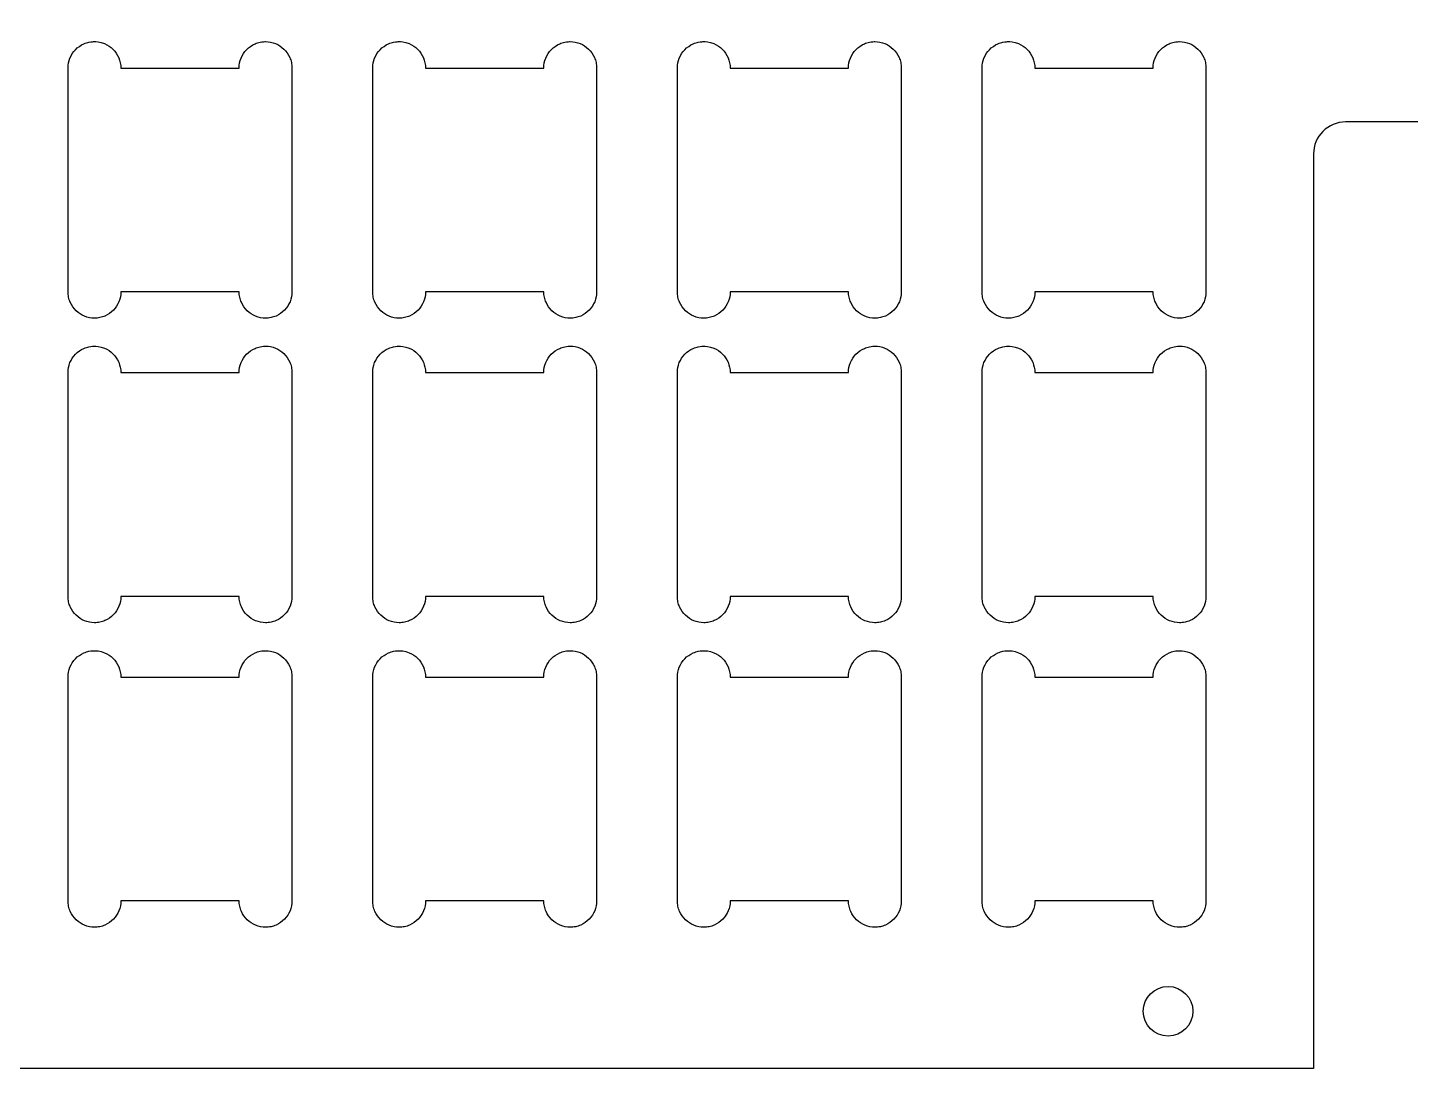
# Model space of a CAD drawing. Header units: millimetres. Extents: x -303 to 17, y 110 to 221.
# Drawn here: x -161.9 to -75.5, y 109.5 to 174.6 of the extents above; entities that cross this region are included whole.
import ezdxf

# ---------------------------------------------------------------- set-up
doc = ezdxf.new("R2010")
doc.units = ezdxf.units.MM
doc.layers.get('0').update_dxf_attribs({"linetype": 'CONTINUOUS'})

msp = doc.modelspace()

# ---------------------------------------------------------------- linework, layer by layer
for p, q in [((-159.4, 158.1), (-159.4, 172.1)), ((-156.1, 172.1), (-148.7, 172.1)), ((-145.4, 172.1), (-145.4, 158.1)), ((-140.35, 158.1), (-140.35, 172.1)), ((-137.05, 172.1), (-129.65, 172.1)), ((-126.35, 172.1), (-126.35, 158.1)), ((-121.3, 158.1), (-121.3, 172.1)), ((-118, 172.1), (-110.6, 172.1)), ((-107.3, 172.1), (-107.3, 158.1)), ((-102.25, 158.1), (-102.25, 172.1)), ((-98.95, 172.1), (-91.55, 172.1)), ((-88.25, 172.1), (-88.25, 158.1)), ((-148.7, 158.1), (-156.1, 158.1)), ((-129.65, 158.1), (-137.05, 158.1)), ((-110.6, 158.1), (-118, 158.1)), ((-91.55, 158.1), (-98.95, 158.1)), ((-159.4, 139.05), (-159.4, 153.05)), ((-156.1, 153.05), (-148.7, 153.05)), ((-145.4, 153.05), (-145.4, 139.05)), ((-140.35, 139.05), (-140.35, 153.05)), ((-137.05, 153.05), (-129.65, 153.05)), ((-126.35, 153.05), (-126.35, 139.05)), ((-121.3, 139.05), (-121.3, 153.05)), ((-118, 153.05), (-110.6, 153.05)), ((-107.3, 153.05), (-107.3, 139.05)), ((-102.25, 139.05), (-102.25, 153.05)), ((-98.95, 153.05), (-91.55, 153.05)), ((-88.25, 153.05), (-88.25, 139.05)), ((-148.7, 139.05), (-156.1, 139.05)), ((-129.65, 139.05), (-137.05, 139.05)), ((-110.6, 139.05), (-118, 139.05)), ((-91.55, 139.05), (-98.95, 139.05)), ((-159.4, 120), (-159.4, 134)), ((-156.1, 134), (-148.7, 134)), ((-145.4, 134), (-145.4, 120)), ((-140.35, 120), (-140.35, 134)), ((-137.05, 134), (-129.65, 134)), ((-126.35, 134), (-126.35, 120)), ((-121.3, 120), (-121.3, 134)), ((-118, 134), (-110.6, 134)), ((-107.3, 134), (-107.3, 120)), ((-102.25, 120), (-102.25, 134)), ((-98.95, 134), (-91.55, 134)), ((-88.25, 134), (-88.25, 120)), ((-148.7, 120), (-156.1, 120)), ((-129.65, 120), (-137.05, 120)), ((-110.6, 120), (-118, 120)), ((-91.55, 120), (-98.95, 120))]:
    msp.add_line(p, q)
msp.add_lwpolyline([(-301.228, 109.523, -0.414214), (-303.228, 111.523), (-303.228, 218.678, -0.414214), (-301.228, 220.678), (15.478, 220.678, -0.414214), (17.478, 218.678), (17.478, 168.723), (-79.522, 168.723, 0.414214), (-81.522, 166.723), (-81.522, 109.523)], format="xyb", close=True)
msp.add_circle((-90.615, 113.095), 1.55)
for points, knots in [([(-159.4, 172.1), (-159.4, 172.313), (-159.36, 172.522), (-159.201, 172.915), (-159.084, 173.093), (-158.787, 173.401), (-158.607, 173.527), (-158.306, 173.658), (-158.2, 173.692), (-157.923, 173.75), (-157.793, 173.75), (-157.75, 173.75)], [0, 0, 0, 0, 0.0638441, 0.0638441, 0.1272874, 0.1272874, 0.1925427, 0.1925427, 0.2260047, 0.2260047, 0.2775049, 0.2775049, 0.2775049, 0.2775049]), ([(-157.75, 173.75), (-157.674, 173.75), (-157.417, 173.75), (-156.919, 173.541), (-156.741, 173.423), (-156.437, 173.122), (-156.313, 172.941), (-156.143, 172.537), (-156.1, 172.321), (-156.1, 172.1)], [0.00002452, 0.00002452, 0.00002452, 0.00002452, 0.02255562, 0.02255562, 0.03701983, 0.03701983, 0.05189246, 0.05189246, 0.06697157, 0.06697157, 0.06697157, 0.06697157]), ([(-148.7, 172.1), (-148.7, 172.313), (-148.66, 172.522), (-148.501, 172.915), (-148.384, 173.093), (-148.087, 173.401), (-147.907, 173.527), (-147.606, 173.658), (-147.5, 173.692), (-147.223, 173.75), (-147.092, 173.75), (-147.05, 173.75)], [0, 0, 0, 0, 0.0638439, 0.0638439, 0.1272906, 0.1272906, 0.1925458, 0.1925458, 0.2259858, 0.2259858, 0.2775655, 0.2775655, 0.2775655, 0.2775655]), ([(-147.05, 173.75), (-146.837, 173.75), (-146.628, 173.71), (-146.235, 173.551), (-146.057, 173.434), (-145.749, 173.137), (-145.623, 172.957), (-145.492, 172.656), (-145.458, 172.55), (-145.412, 172.329), (-145.4, 172.215), (-145.4, 172.1)], [0, 0, 0, 0, 0.0638701, 0.0638701, 0.1273254, 0.1273254, 0.1925786, 0.1925786, 0.2260133, 0.2260133, 0.2604916, 0.2604916, 0.2604916, 0.2604916]), ([(-140.35, 172.1), (-140.35, 172.313), (-140.31, 172.522), (-140.151, 172.915), (-140.034, 173.093), (-139.737, 173.401), (-139.557, 173.527), (-139.256, 173.658), (-139.15, 173.692), (-138.873, 173.75), (-138.743, 173.75), (-138.7, 173.75)], [0, 0, 0, 0, 0.0638441, 0.0638441, 0.1272874, 0.1272874, 0.1925427, 0.1925427, 0.2260047, 0.2260047, 0.2775049, 0.2775049, 0.2775049, 0.2775049]), ([(-138.7, 173.75), (-138.624, 173.75), (-138.367, 173.75), (-137.869, 173.541), (-137.691, 173.423), (-137.387, 173.122), (-137.263, 172.941), (-137.093, 172.537), (-137.05, 172.321), (-137.05, 172.1)], [0.00002452, 0.00002452, 0.00002452, 0.00002452, 0.02255562, 0.02255562, 0.03701983, 0.03701983, 0.05189246, 0.05189246, 0.06697157, 0.06697157, 0.06697157, 0.06697157]), ([(-129.65, 172.1), (-129.65, 172.313), (-129.61, 172.522), (-129.451, 172.915), (-129.334, 173.093), (-129.037, 173.401), (-128.857, 173.527), (-128.556, 173.658), (-128.45, 173.692), (-128.173, 173.75), (-128.042, 173.75), (-128, 173.75)], [0, 0, 0, 0, 0.0638439, 0.0638439, 0.1272906, 0.1272906, 0.1925458, 0.1925458, 0.2259858, 0.2259858, 0.2775655, 0.2775655, 0.2775655, 0.2775655]), ([(-128, 173.75), (-127.787, 173.75), (-127.578, 173.71), (-127.185, 173.551), (-127.007, 173.434), (-126.699, 173.137), (-126.573, 172.957), (-126.442, 172.656), (-126.408, 172.55), (-126.362, 172.329), (-126.35, 172.215), (-126.35, 172.1)], [0, 0, 0, 0, 0.0638701, 0.0638701, 0.1273254, 0.1273254, 0.1925786, 0.1925786, 0.2260133, 0.2260133, 0.2604916, 0.2604916, 0.2604916, 0.2604916]), ([(-121.3, 172.1), (-121.3, 172.313), (-121.26, 172.522), (-121.101, 172.915), (-120.984, 173.093), (-120.687, 173.401), (-120.507, 173.527), (-120.206, 173.658), (-120.1, 173.692), (-119.823, 173.75), (-119.693, 173.75), (-119.65, 173.75)], [0, 0, 0, 0, 0.0638441, 0.0638441, 0.1272874, 0.1272874, 0.1925427, 0.1925427, 0.2260047, 0.2260047, 0.2775049, 0.2775049, 0.2775049, 0.2775049]), ([(-119.65, 173.75), (-119.574, 173.75), (-119.317, 173.75), (-118.819, 173.541), (-118.641, 173.423), (-118.337, 173.122), (-118.213, 172.941), (-118.043, 172.537), (-118, 172.321), (-118, 172.1)], [0.00002452, 0.00002452, 0.00002452, 0.00002452, 0.02255562, 0.02255562, 0.03701983, 0.03701983, 0.05189246, 0.05189246, 0.06697157, 0.06697157, 0.06697157, 0.06697157]), ([(-110.6, 172.1), (-110.6, 172.313), (-110.56, 172.522), (-110.401, 172.915), (-110.284, 173.093), (-109.987, 173.401), (-109.807, 173.527), (-109.506, 173.658), (-109.4, 173.692), (-109.123, 173.75), (-108.992, 173.75), (-108.95, 173.75)], [0, 0, 0, 0, 0.0638439, 0.0638439, 0.1272906, 0.1272906, 0.1925458, 0.1925458, 0.2259858, 0.2259858, 0.2775655, 0.2775655, 0.2775655, 0.2775655]), ([(-108.95, 173.75), (-108.737, 173.75), (-108.528, 173.71), (-108.135, 173.551), (-107.957, 173.434), (-107.649, 173.137), (-107.523, 172.957), (-107.392, 172.656), (-107.358, 172.55), (-107.312, 172.329), (-107.3, 172.215), (-107.3, 172.1)], [0, 0, 0, 0, 0.0638701, 0.0638701, 0.1273254, 0.1273254, 0.1925786, 0.1925786, 0.2260133, 0.2260133, 0.2604916, 0.2604916, 0.2604916, 0.2604916]), ([(-102.25, 172.1), (-102.25, 172.313), (-102.21, 172.522), (-102.051, 172.915), (-101.934, 173.093), (-101.637, 173.401), (-101.457, 173.527), (-101.156, 173.658), (-101.05, 173.692), (-100.773, 173.75), (-100.643, 173.75), (-100.6, 173.75)], [0, 0, 0, 0, 0.0638441, 0.0638441, 0.1272874, 0.1272874, 0.1925427, 0.1925427, 0.2260047, 0.2260047, 0.2775049, 0.2775049, 0.2775049, 0.2775049]), ([(-100.6, 173.75), (-100.524, 173.75), (-100.267, 173.75), (-99.769, 173.541), (-99.591, 173.423), (-99.287, 173.122), (-99.163, 172.941), (-98.993, 172.537), (-98.95, 172.321), (-98.95, 172.1)], [0.00002452, 0.00002452, 0.00002452, 0.00002452, 0.02255562, 0.02255562, 0.03701983, 0.03701983, 0.05189246, 0.05189246, 0.06697157, 0.06697157, 0.06697157, 0.06697157]), ([(-91.55, 172.1), (-91.55, 172.313), (-91.51, 172.522), (-91.351, 172.915), (-91.234, 173.093), (-90.937, 173.401), (-90.757, 173.527), (-90.456, 173.658), (-90.35, 173.692), (-90.073, 173.75), (-89.942, 173.75), (-89.9, 173.75)], [0, 0, 0, 0, 0.0638439, 0.0638439, 0.1272906, 0.1272906, 0.1925458, 0.1925458, 0.2259858, 0.2259858, 0.2775655, 0.2775655, 0.2775655, 0.2775655]), ([(-89.9, 173.75), (-89.687, 173.75), (-89.478, 173.71), (-89.085, 173.551), (-88.907, 173.434), (-88.599, 173.137), (-88.473, 172.957), (-88.342, 172.656), (-88.308, 172.55), (-88.262, 172.329), (-88.25, 172.215), (-88.25, 172.1)], [0, 0, 0, 0, 0.0638701, 0.0638701, 0.1273254, 0.1273254, 0.1925786, 0.1925786, 0.2260133, 0.2260133, 0.2604916, 0.2604916, 0.2604916, 0.2604916]), ([(-157.75, 156.45), (-157.963, 156.45), (-158.172, 156.49), (-158.565, 156.649), (-158.743, 156.766), (-159.051, 157.063), (-159.177, 157.243), (-159.308, 157.544), (-159.342, 157.65), (-159.388, 157.871), (-159.4, 157.985), (-159.4, 158.1)], [0, 0, 0, 0, 0.0638701, 0.0638701, 0.1273254, 0.1273254, 0.1925786, 0.1925786, 0.2260132, 0.2260132, 0.2604915, 0.2604915, 0.2604915, 0.2604915]), ([(-156.1, 158.1), (-156.1, 157.887), (-156.14, 157.678), (-156.299, 157.285), (-156.416, 157.107), (-156.713, 156.799), (-156.893, 156.673), (-157.194, 156.542), (-157.3, 156.508), (-157.521, 156.462), (-157.635, 156.45), (-157.75, 156.45)], [0, 0, 0, 0, 0.0638436, 0.0638436, 0.1272903, 0.1272903, 0.1925454, 0.1925454, 0.2259839, 0.2259839, 0.2604658, 0.2604658, 0.2604658, 0.2604658]), ([(-147.05, 156.45), (-147.263, 156.45), (-147.472, 156.49), (-147.865, 156.649), (-148.043, 156.766), (-148.351, 157.063), (-148.477, 157.243), (-148.608, 157.544), (-148.642, 157.65), (-148.688, 157.871), (-148.7, 157.985), (-148.7, 158.1)], [0, 0, 0, 0, 0.063837, 0.063837, 0.1272804, 0.1272804, 0.1925361, 0.1925361, 0.2259786, 0.2259786, 0.2604652, 0.2604652, 0.2604652, 0.2604652]), ([(-145.4, 158.1), (-145.4, 157.887), (-145.44, 157.678), (-145.599, 157.285), (-145.716, 157.107), (-146.013, 156.799), (-146.193, 156.673), (-146.494, 156.542), (-146.6, 156.508), (-146.821, 156.462), (-146.935, 156.45), (-147.05, 156.45)], [0, 0, 0, 0, 0.0638438, 0.0638438, 0.127287, 0.127287, 0.1925424, 0.1925424, 0.2259926, 0.2259926, 0.2604891, 0.2604891, 0.2604891, 0.2604891]), ([(-138.7, 156.45), (-138.913, 156.45), (-139.122, 156.49), (-139.515, 156.649), (-139.693, 156.766), (-140.001, 157.063), (-140.127, 157.243), (-140.258, 157.544), (-140.292, 157.65), (-140.338, 157.871), (-140.35, 157.985), (-140.35, 158.1)], [0, 0, 0, 0, 0.0638701, 0.0638701, 0.1273254, 0.1273254, 0.1925786, 0.1925786, 0.2260132, 0.2260132, 0.2604915, 0.2604915, 0.2604915, 0.2604915]), ([(-137.05, 158.1), (-137.05, 157.887), (-137.09, 157.678), (-137.249, 157.285), (-137.366, 157.107), (-137.663, 156.799), (-137.843, 156.673), (-138.144, 156.542), (-138.25, 156.508), (-138.471, 156.462), (-138.585, 156.45), (-138.7, 156.45)], [0, 0, 0, 0, 0.0638436, 0.0638436, 0.1272903, 0.1272903, 0.1925454, 0.1925454, 0.2259839, 0.2259839, 0.2604658, 0.2604658, 0.2604658, 0.2604658]), ([(-128, 156.45), (-128.213, 156.45), (-128.422, 156.49), (-128.815, 156.649), (-128.993, 156.766), (-129.301, 157.063), (-129.427, 157.243), (-129.558, 157.544), (-129.592, 157.65), (-129.638, 157.871), (-129.65, 157.985), (-129.65, 158.1)], [0, 0, 0, 0, 0.063837, 0.063837, 0.1272804, 0.1272804, 0.1925361, 0.1925361, 0.2259786, 0.2259786, 0.2604652, 0.2604652, 0.2604652, 0.2604652]), ([(-126.35, 158.1), (-126.35, 157.887), (-126.39, 157.678), (-126.549, 157.285), (-126.666, 157.107), (-126.963, 156.799), (-127.143, 156.673), (-127.444, 156.542), (-127.55, 156.508), (-127.771, 156.462), (-127.885, 156.45), (-128, 156.45)], [0, 0, 0, 0, 0.0638438, 0.0638438, 0.127287, 0.127287, 0.1925424, 0.1925424, 0.2259926, 0.2259926, 0.2604891, 0.2604891, 0.2604891, 0.2604891]), ([(-119.65, 156.45), (-119.863, 156.45), (-120.072, 156.49), (-120.465, 156.649), (-120.643, 156.766), (-120.951, 157.063), (-121.077, 157.243), (-121.208, 157.544), (-121.242, 157.65), (-121.288, 157.871), (-121.3, 157.985), (-121.3, 158.1)], [0, 0, 0, 0, 0.0638701, 0.0638701, 0.1273254, 0.1273254, 0.1925786, 0.1925786, 0.2260132, 0.2260132, 0.2604915, 0.2604915, 0.2604915, 0.2604915]), ([(-118, 158.1), (-118, 157.887), (-118.04, 157.678), (-118.199, 157.285), (-118.316, 157.107), (-118.613, 156.799), (-118.793, 156.673), (-119.094, 156.542), (-119.2, 156.508), (-119.421, 156.462), (-119.535, 156.45), (-119.65, 156.45)], [0, 0, 0, 0, 0.0638436, 0.0638436, 0.1272903, 0.1272903, 0.1925454, 0.1925454, 0.2259839, 0.2259839, 0.2604658, 0.2604658, 0.2604658, 0.2604658]), ([(-108.95, 156.45), (-109.163, 156.45), (-109.372, 156.49), (-109.765, 156.649), (-109.943, 156.766), (-110.251, 157.063), (-110.377, 157.243), (-110.508, 157.544), (-110.542, 157.65), (-110.588, 157.871), (-110.6, 157.985), (-110.6, 158.1)], [0, 0, 0, 0, 0.063837, 0.063837, 0.1272804, 0.1272804, 0.1925361, 0.1925361, 0.2259786, 0.2259786, 0.2604652, 0.2604652, 0.2604652, 0.2604652]), ([(-107.3, 158.1), (-107.3, 157.887), (-107.34, 157.678), (-107.499, 157.285), (-107.616, 157.107), (-107.913, 156.799), (-108.093, 156.673), (-108.394, 156.542), (-108.5, 156.508), (-108.721, 156.462), (-108.835, 156.45), (-108.95, 156.45)], [0, 0, 0, 0, 0.0638438, 0.0638438, 0.127287, 0.127287, 0.1925424, 0.1925424, 0.2259926, 0.2259926, 0.2604891, 0.2604891, 0.2604891, 0.2604891]), ([(-100.6, 156.45), (-100.813, 156.45), (-101.022, 156.49), (-101.415, 156.649), (-101.593, 156.766), (-101.901, 157.063), (-102.027, 157.243), (-102.158, 157.544), (-102.192, 157.65), (-102.238, 157.871), (-102.25, 157.985), (-102.25, 158.1)], [0, 0, 0, 0, 0.0638701, 0.0638701, 0.1273254, 0.1273254, 0.1925786, 0.1925786, 0.2260132, 0.2260132, 0.2604915, 0.2604915, 0.2604915, 0.2604915]), ([(-98.95, 158.1), (-98.95, 157.887), (-98.99, 157.678), (-99.149, 157.285), (-99.266, 157.107), (-99.563, 156.799), (-99.743, 156.673), (-100.044, 156.542), (-100.15, 156.508), (-100.371, 156.462), (-100.485, 156.45), (-100.6, 156.45)], [0, 0, 0, 0, 0.0638436, 0.0638436, 0.1272903, 0.1272903, 0.1925454, 0.1925454, 0.2259839, 0.2259839, 0.2604658, 0.2604658, 0.2604658, 0.2604658]), ([(-89.9, 156.45), (-90.113, 156.45), (-90.322, 156.49), (-90.715, 156.649), (-90.893, 156.766), (-91.201, 157.063), (-91.327, 157.243), (-91.458, 157.544), (-91.492, 157.65), (-91.538, 157.871), (-91.55, 157.985), (-91.55, 158.1)], [0, 0, 0, 0, 0.063837, 0.063837, 0.1272804, 0.1272804, 0.1925361, 0.1925361, 0.2259786, 0.2259786, 0.2604652, 0.2604652, 0.2604652, 0.2604652]), ([(-88.25, 158.1), (-88.25, 157.887), (-88.29, 157.678), (-88.449, 157.285), (-88.566, 157.107), (-88.863, 156.799), (-89.043, 156.673), (-89.344, 156.542), (-89.45, 156.508), (-89.671, 156.462), (-89.785, 156.45), (-89.9, 156.45)], [0, 0, 0, 0, 0.0638438, 0.0638438, 0.127287, 0.127287, 0.1925424, 0.1925424, 0.2259926, 0.2259926, 0.2604891, 0.2604891, 0.2604891, 0.2604891]), ([(-159.4, 153.05), (-159.4, 153.263), (-159.36, 153.472), (-159.201, 153.865), (-159.084, 154.043), (-158.787, 154.351), (-158.607, 154.477), (-158.306, 154.608), (-158.2, 154.642), (-157.923, 154.7), (-157.793, 154.7), (-157.75, 154.7)], [0, 0, 0, 0, 0.0638441, 0.0638441, 0.1272874, 0.1272874, 0.1925427, 0.1925427, 0.2260047, 0.2260047, 0.2775049, 0.2775049, 0.2775049, 0.2775049]), ([(-157.75, 154.7), (-157.674, 154.7), (-157.417, 154.7), (-156.919, 154.491), (-156.741, 154.373), (-156.437, 154.072), (-156.313, 153.891), (-156.143, 153.487), (-156.1, 153.271), (-156.1, 153.05)], [0.00002452, 0.00002452, 0.00002452, 0.00002452, 0.02255562, 0.02255562, 0.03701983, 0.03701983, 0.05189246, 0.05189246, 0.06697157, 0.06697157, 0.06697157, 0.06697157]), ([(-148.7, 153.05), (-148.7, 153.263), (-148.66, 153.472), (-148.501, 153.865), (-148.384, 154.043), (-148.087, 154.351), (-147.907, 154.477), (-147.606, 154.608), (-147.5, 154.642), (-147.223, 154.7), (-147.092, 154.7), (-147.05, 154.7)], [0, 0, 0, 0, 0.0638439, 0.0638439, 0.1272906, 0.1272906, 0.1925458, 0.1925458, 0.2259858, 0.2259858, 0.2775655, 0.2775655, 0.2775655, 0.2775655]), ([(-147.05, 154.7), (-146.837, 154.7), (-146.628, 154.66), (-146.235, 154.501), (-146.057, 154.384), (-145.749, 154.087), (-145.623, 153.907), (-145.492, 153.606), (-145.458, 153.5), (-145.412, 153.279), (-145.4, 153.165), (-145.4, 153.05)], [0, 0, 0, 0, 0.0638701, 0.0638701, 0.1273254, 0.1273254, 0.1925786, 0.1925786, 0.2260133, 0.2260133, 0.2604916, 0.2604916, 0.2604916, 0.2604916]), ([(-140.35, 153.05), (-140.35, 153.263), (-140.31, 153.472), (-140.151, 153.865), (-140.034, 154.043), (-139.737, 154.351), (-139.557, 154.477), (-139.256, 154.608), (-139.15, 154.642), (-138.873, 154.7), (-138.743, 154.7), (-138.7, 154.7)], [0, 0, 0, 0, 0.0638441, 0.0638441, 0.1272874, 0.1272874, 0.1925427, 0.1925427, 0.2260047, 0.2260047, 0.2775049, 0.2775049, 0.2775049, 0.2775049]), ([(-138.7, 154.7), (-138.624, 154.7), (-138.367, 154.7), (-137.869, 154.491), (-137.691, 154.373), (-137.387, 154.072), (-137.263, 153.891), (-137.093, 153.487), (-137.05, 153.271), (-137.05, 153.05)], [0.00002452, 0.00002452, 0.00002452, 0.00002452, 0.02255562, 0.02255562, 0.03701983, 0.03701983, 0.05189246, 0.05189246, 0.06697157, 0.06697157, 0.06697157, 0.06697157]), ([(-129.65, 153.05), (-129.65, 153.263), (-129.61, 153.472), (-129.451, 153.865), (-129.334, 154.043), (-129.037, 154.351), (-128.857, 154.477), (-128.556, 154.608), (-128.45, 154.642), (-128.173, 154.7), (-128.042, 154.7), (-128, 154.7)], [0, 0, 0, 0, 0.0638439, 0.0638439, 0.1272906, 0.1272906, 0.1925458, 0.1925458, 0.2259858, 0.2259858, 0.2775655, 0.2775655, 0.2775655, 0.2775655]), ([(-128, 154.7), (-127.787, 154.7), (-127.578, 154.66), (-127.185, 154.501), (-127.007, 154.384), (-126.699, 154.087), (-126.573, 153.907), (-126.442, 153.606), (-126.408, 153.5), (-126.362, 153.279), (-126.35, 153.165), (-126.35, 153.05)], [0, 0, 0, 0, 0.0638701, 0.0638701, 0.1273254, 0.1273254, 0.1925786, 0.1925786, 0.2260133, 0.2260133, 0.2604916, 0.2604916, 0.2604916, 0.2604916]), ([(-121.3, 153.05), (-121.3, 153.263), (-121.26, 153.472), (-121.101, 153.865), (-120.984, 154.043), (-120.687, 154.351), (-120.507, 154.477), (-120.206, 154.608), (-120.1, 154.642), (-119.823, 154.7), (-119.693, 154.7), (-119.65, 154.7)], [0, 0, 0, 0, 0.0638441, 0.0638441, 0.1272874, 0.1272874, 0.1925427, 0.1925427, 0.2260047, 0.2260047, 0.2775049, 0.2775049, 0.2775049, 0.2775049]), ([(-119.65, 154.7), (-119.574, 154.7), (-119.317, 154.7), (-118.819, 154.491), (-118.641, 154.373), (-118.337, 154.072), (-118.213, 153.891), (-118.043, 153.487), (-118, 153.271), (-118, 153.05)], [0.00002452, 0.00002452, 0.00002452, 0.00002452, 0.02255562, 0.02255562, 0.03701983, 0.03701983, 0.05189246, 0.05189246, 0.06697157, 0.06697157, 0.06697157, 0.06697157]), ([(-110.6, 153.05), (-110.6, 153.263), (-110.56, 153.472), (-110.401, 153.865), (-110.284, 154.043), (-109.987, 154.351), (-109.807, 154.477), (-109.506, 154.608), (-109.4, 154.642), (-109.123, 154.7), (-108.992, 154.7), (-108.95, 154.7)], [0, 0, 0, 0, 0.0638439, 0.0638439, 0.1272906, 0.1272906, 0.1925458, 0.1925458, 0.2259858, 0.2259858, 0.2775655, 0.2775655, 0.2775655, 0.2775655]), ([(-108.95, 154.7), (-108.737, 154.7), (-108.528, 154.66), (-108.135, 154.501), (-107.957, 154.384), (-107.649, 154.087), (-107.523, 153.907), (-107.392, 153.606), (-107.358, 153.5), (-107.312, 153.279), (-107.3, 153.165), (-107.3, 153.05)], [0, 0, 0, 0, 0.0638701, 0.0638701, 0.1273254, 0.1273254, 0.1925786, 0.1925786, 0.2260133, 0.2260133, 0.2604916, 0.2604916, 0.2604916, 0.2604916]), ([(-102.25, 153.05), (-102.25, 153.263), (-102.21, 153.472), (-102.051, 153.865), (-101.934, 154.043), (-101.637, 154.351), (-101.457, 154.477), (-101.156, 154.608), (-101.05, 154.642), (-100.773, 154.7), (-100.643, 154.7), (-100.6, 154.7)], [0, 0, 0, 0, 0.0638441, 0.0638441, 0.1272874, 0.1272874, 0.1925427, 0.1925427, 0.2260047, 0.2260047, 0.2775049, 0.2775049, 0.2775049, 0.2775049]), ([(-100.6, 154.7), (-100.524, 154.7), (-100.267, 154.7), (-99.769, 154.491), (-99.591, 154.373), (-99.287, 154.072), (-99.163, 153.891), (-98.993, 153.487), (-98.95, 153.271), (-98.95, 153.05)], [0.00002452, 0.00002452, 0.00002452, 0.00002452, 0.02255562, 0.02255562, 0.03701983, 0.03701983, 0.05189246, 0.05189246, 0.06697157, 0.06697157, 0.06697157, 0.06697157]), ([(-91.55, 153.05), (-91.55, 153.263), (-91.51, 153.472), (-91.351, 153.865), (-91.234, 154.043), (-90.937, 154.351), (-90.757, 154.477), (-90.456, 154.608), (-90.35, 154.642), (-90.073, 154.7), (-89.942, 154.7), (-89.9, 154.7)], [0, 0, 0, 0, 0.0638439, 0.0638439, 0.1272906, 0.1272906, 0.1925458, 0.1925458, 0.2259858, 0.2259858, 0.2775655, 0.2775655, 0.2775655, 0.2775655]), ([(-89.9, 154.7), (-89.687, 154.7), (-89.478, 154.66), (-89.085, 154.501), (-88.907, 154.384), (-88.599, 154.087), (-88.473, 153.907), (-88.342, 153.606), (-88.308, 153.5), (-88.262, 153.279), (-88.25, 153.165), (-88.25, 153.05)], [0, 0, 0, 0, 0.0638701, 0.0638701, 0.1273254, 0.1273254, 0.1925786, 0.1925786, 0.2260133, 0.2260133, 0.2604916, 0.2604916, 0.2604916, 0.2604916]), ([(-157.75, 137.4), (-157.963, 137.4), (-158.172, 137.44), (-158.565, 137.599), (-158.743, 137.716), (-159.051, 138.013), (-159.177, 138.193), (-159.308, 138.494), (-159.342, 138.6), (-159.388, 138.821), (-159.4, 138.935), (-159.4, 139.05)], [0, 0, 0, 0, 0.0638701, 0.0638701, 0.1273254, 0.1273254, 0.1925786, 0.1925786, 0.2260132, 0.2260132, 0.2604915, 0.2604915, 0.2604915, 0.2604915]), ([(-156.1, 139.05), (-156.1, 138.837), (-156.14, 138.628), (-156.299, 138.235), (-156.416, 138.057), (-156.713, 137.749), (-156.893, 137.623), (-157.194, 137.492), (-157.3, 137.458), (-157.521, 137.412), (-157.635, 137.4), (-157.75, 137.4)], [0, 0, 0, 0, 0.0638436, 0.0638436, 0.1272903, 0.1272903, 0.1925454, 0.1925454, 0.2259839, 0.2259839, 0.2604658, 0.2604658, 0.2604658, 0.2604658]), ([(-147.05, 137.4), (-147.263, 137.4), (-147.472, 137.44), (-147.865, 137.599), (-148.043, 137.716), (-148.351, 138.013), (-148.477, 138.193), (-148.608, 138.494), (-148.642, 138.6), (-148.688, 138.821), (-148.7, 138.935), (-148.7, 139.05)], [0, 0, 0, 0, 0.063837, 0.063837, 0.1272804, 0.1272804, 0.1925361, 0.1925361, 0.2259786, 0.2259786, 0.2604652, 0.2604652, 0.2604652, 0.2604652]), ([(-145.4, 139.05), (-145.4, 138.837), (-145.44, 138.628), (-145.599, 138.235), (-145.716, 138.057), (-146.013, 137.749), (-146.193, 137.623), (-146.494, 137.492), (-146.6, 137.458), (-146.821, 137.412), (-146.935, 137.4), (-147.05, 137.4)], [0, 0, 0, 0, 0.0638438, 0.0638438, 0.127287, 0.127287, 0.1925424, 0.1925424, 0.2259926, 0.2259926, 0.2604891, 0.2604891, 0.2604891, 0.2604891]), ([(-138.7, 137.4), (-138.913, 137.4), (-139.122, 137.44), (-139.515, 137.599), (-139.693, 137.716), (-140.001, 138.013), (-140.127, 138.193), (-140.258, 138.494), (-140.292, 138.6), (-140.338, 138.821), (-140.35, 138.935), (-140.35, 139.05)], [0, 0, 0, 0, 0.0638701, 0.0638701, 0.1273254, 0.1273254, 0.1925786, 0.1925786, 0.2260132, 0.2260132, 0.2604915, 0.2604915, 0.2604915, 0.2604915]), ([(-137.05, 139.05), (-137.05, 138.837), (-137.09, 138.628), (-137.249, 138.235), (-137.366, 138.057), (-137.663, 137.749), (-137.843, 137.623), (-138.144, 137.492), (-138.25, 137.458), (-138.471, 137.412), (-138.585, 137.4), (-138.7, 137.4)], [0, 0, 0, 0, 0.0638436, 0.0638436, 0.1272903, 0.1272903, 0.1925454, 0.1925454, 0.2259839, 0.2259839, 0.2604658, 0.2604658, 0.2604658, 0.2604658]), ([(-128, 137.4), (-128.213, 137.4), (-128.422, 137.44), (-128.815, 137.599), (-128.993, 137.716), (-129.301, 138.013), (-129.427, 138.193), (-129.558, 138.494), (-129.592, 138.6), (-129.638, 138.821), (-129.65, 138.935), (-129.65, 139.05)], [0, 0, 0, 0, 0.063837, 0.063837, 0.1272804, 0.1272804, 0.1925361, 0.1925361, 0.2259786, 0.2259786, 0.2604652, 0.2604652, 0.2604652, 0.2604652]), ([(-126.35, 139.05), (-126.35, 138.837), (-126.39, 138.628), (-126.549, 138.235), (-126.666, 138.057), (-126.963, 137.749), (-127.143, 137.623), (-127.444, 137.492), (-127.55, 137.458), (-127.771, 137.412), (-127.885, 137.4), (-128, 137.4)], [0, 0, 0, 0, 0.0638438, 0.0638438, 0.127287, 0.127287, 0.1925424, 0.1925424, 0.2259926, 0.2259926, 0.2604891, 0.2604891, 0.2604891, 0.2604891]), ([(-119.65, 137.4), (-119.863, 137.4), (-120.072, 137.44), (-120.465, 137.599), (-120.643, 137.716), (-120.951, 138.013), (-121.077, 138.193), (-121.208, 138.494), (-121.242, 138.6), (-121.288, 138.821), (-121.3, 138.935), (-121.3, 139.05)], [0, 0, 0, 0, 0.0638701, 0.0638701, 0.1273254, 0.1273254, 0.1925786, 0.1925786, 0.2260132, 0.2260132, 0.2604915, 0.2604915, 0.2604915, 0.2604915]), ([(-118, 139.05), (-118, 138.837), (-118.04, 138.628), (-118.199, 138.235), (-118.316, 138.057), (-118.613, 137.749), (-118.793, 137.623), (-119.094, 137.492), (-119.2, 137.458), (-119.421, 137.412), (-119.535, 137.4), (-119.65, 137.4)], [0, 0, 0, 0, 0.0638436, 0.0638436, 0.1272903, 0.1272903, 0.1925454, 0.1925454, 0.2259839, 0.2259839, 0.2604658, 0.2604658, 0.2604658, 0.2604658]), ([(-108.95, 137.4), (-109.163, 137.4), (-109.372, 137.44), (-109.765, 137.599), (-109.943, 137.716), (-110.251, 138.013), (-110.377, 138.193), (-110.508, 138.494), (-110.542, 138.6), (-110.588, 138.821), (-110.6, 138.935), (-110.6, 139.05)], [0, 0, 0, 0, 0.063837, 0.063837, 0.1272804, 0.1272804, 0.1925361, 0.1925361, 0.2259786, 0.2259786, 0.2604652, 0.2604652, 0.2604652, 0.2604652]), ([(-107.3, 139.05), (-107.3, 138.837), (-107.34, 138.628), (-107.499, 138.235), (-107.616, 138.057), (-107.913, 137.749), (-108.093, 137.623), (-108.394, 137.492), (-108.5, 137.458), (-108.721, 137.412), (-108.835, 137.4), (-108.95, 137.4)], [0, 0, 0, 0, 0.0638438, 0.0638438, 0.127287, 0.127287, 0.1925424, 0.1925424, 0.2259926, 0.2259926, 0.2604891, 0.2604891, 0.2604891, 0.2604891]), ([(-100.6, 137.4), (-100.813, 137.4), (-101.022, 137.44), (-101.415, 137.599), (-101.593, 137.716), (-101.901, 138.013), (-102.027, 138.193), (-102.158, 138.494), (-102.192, 138.6), (-102.238, 138.821), (-102.25, 138.935), (-102.25, 139.05)], [0, 0, 0, 0, 0.0638701, 0.0638701, 0.1273254, 0.1273254, 0.1925786, 0.1925786, 0.2260132, 0.2260132, 0.2604915, 0.2604915, 0.2604915, 0.2604915]), ([(-98.95, 139.05), (-98.95, 138.837), (-98.99, 138.628), (-99.149, 138.235), (-99.266, 138.057), (-99.563, 137.749), (-99.743, 137.623), (-100.044, 137.492), (-100.15, 137.458), (-100.371, 137.412), (-100.485, 137.4), (-100.6, 137.4)], [0, 0, 0, 0, 0.0638436, 0.0638436, 0.1272903, 0.1272903, 0.1925454, 0.1925454, 0.2259839, 0.2259839, 0.2604658, 0.2604658, 0.2604658, 0.2604658]), ([(-89.9, 137.4), (-90.113, 137.4), (-90.322, 137.44), (-90.715, 137.599), (-90.893, 137.716), (-91.201, 138.013), (-91.327, 138.193), (-91.458, 138.494), (-91.492, 138.6), (-91.538, 138.821), (-91.55, 138.935), (-91.55, 139.05)], [0, 0, 0, 0, 0.063837, 0.063837, 0.1272804, 0.1272804, 0.1925361, 0.1925361, 0.2259786, 0.2259786, 0.2604652, 0.2604652, 0.2604652, 0.2604652]), ([(-88.25, 139.05), (-88.25, 138.837), (-88.29, 138.628), (-88.449, 138.235), (-88.566, 138.057), (-88.863, 137.749), (-89.043, 137.623), (-89.344, 137.492), (-89.45, 137.458), (-89.671, 137.412), (-89.785, 137.4), (-89.9, 137.4)], [0, 0, 0, 0, 0.0638438, 0.0638438, 0.127287, 0.127287, 0.1925424, 0.1925424, 0.2259926, 0.2259926, 0.2604891, 0.2604891, 0.2604891, 0.2604891]), ([(-159.4, 134), (-159.4, 134.213), (-159.36, 134.422), (-159.201, 134.815), (-159.084, 134.993), (-158.787, 135.301), (-158.607, 135.427), (-158.306, 135.558), (-158.2, 135.592), (-157.923, 135.65), (-157.793, 135.65), (-157.75, 135.65)], [0, 0, 0, 0, 0.0638441, 0.0638441, 0.1272874, 0.1272874, 0.1925427, 0.1925427, 0.2260047, 0.2260047, 0.2775049, 0.2775049, 0.2775049, 0.2775049]), ([(-157.75, 135.65), (-157.674, 135.65), (-157.417, 135.65), (-156.919, 135.441), (-156.741, 135.323), (-156.437, 135.022), (-156.313, 134.841), (-156.143, 134.437), (-156.1, 134.221), (-156.1, 134)], [0.00002452, 0.00002452, 0.00002452, 0.00002452, 0.02255562, 0.02255562, 0.03701983, 0.03701983, 0.05189246, 0.05189246, 0.06697157, 0.06697157, 0.06697157, 0.06697157]), ([(-148.7, 134), (-148.7, 134.213), (-148.66, 134.422), (-148.501, 134.815), (-148.384, 134.993), (-148.087, 135.301), (-147.907, 135.427), (-147.606, 135.558), (-147.5, 135.592), (-147.223, 135.65), (-147.092, 135.65), (-147.05, 135.65)], [0, 0, 0, 0, 0.0638439, 0.0638439, 0.1272906, 0.1272906, 0.1925458, 0.1925458, 0.2259858, 0.2259858, 0.2775655, 0.2775655, 0.2775655, 0.2775655]), ([(-147.05, 135.65), (-146.837, 135.65), (-146.628, 135.61), (-146.235, 135.451), (-146.057, 135.334), (-145.749, 135.037), (-145.623, 134.857), (-145.492, 134.556), (-145.458, 134.45), (-145.412, 134.229), (-145.4, 134.115), (-145.4, 134)], [0, 0, 0, 0, 0.0638701, 0.0638701, 0.1273254, 0.1273254, 0.1925786, 0.1925786, 0.2260133, 0.2260133, 0.2604916, 0.2604916, 0.2604916, 0.2604916]), ([(-140.35, 134), (-140.35, 134.213), (-140.31, 134.422), (-140.151, 134.815), (-140.034, 134.993), (-139.737, 135.301), (-139.557, 135.427), (-139.256, 135.558), (-139.15, 135.592), (-138.873, 135.65), (-138.743, 135.65), (-138.7, 135.65)], [0, 0, 0, 0, 0.0638441, 0.0638441, 0.1272874, 0.1272874, 0.1925427, 0.1925427, 0.2260047, 0.2260047, 0.2775049, 0.2775049, 0.2775049, 0.2775049]), ([(-138.7, 135.65), (-138.624, 135.65), (-138.367, 135.65), (-137.869, 135.441), (-137.691, 135.323), (-137.387, 135.022), (-137.263, 134.841), (-137.093, 134.437), (-137.05, 134.221), (-137.05, 134)], [0.00002452, 0.00002452, 0.00002452, 0.00002452, 0.02255562, 0.02255562, 0.03701983, 0.03701983, 0.05189246, 0.05189246, 0.06697157, 0.06697157, 0.06697157, 0.06697157]), ([(-129.65, 134), (-129.65, 134.213), (-129.61, 134.422), (-129.451, 134.815), (-129.334, 134.993), (-129.037, 135.301), (-128.857, 135.427), (-128.556, 135.558), (-128.45, 135.592), (-128.173, 135.65), (-128.042, 135.65), (-128, 135.65)], [0, 0, 0, 0, 0.0638439, 0.0638439, 0.1272906, 0.1272906, 0.1925458, 0.1925458, 0.2259858, 0.2259858, 0.2775655, 0.2775655, 0.2775655, 0.2775655]), ([(-128, 135.65), (-127.787, 135.65), (-127.578, 135.61), (-127.185, 135.451), (-127.007, 135.334), (-126.699, 135.037), (-126.573, 134.857), (-126.442, 134.556), (-126.408, 134.45), (-126.362, 134.229), (-126.35, 134.115), (-126.35, 134)], [0, 0, 0, 0, 0.0638701, 0.0638701, 0.1273254, 0.1273254, 0.1925786, 0.1925786, 0.2260133, 0.2260133, 0.2604916, 0.2604916, 0.2604916, 0.2604916]), ([(-121.3, 134), (-121.3, 134.213), (-121.26, 134.422), (-121.101, 134.815), (-120.984, 134.993), (-120.687, 135.301), (-120.507, 135.427), (-120.206, 135.558), (-120.1, 135.592), (-119.823, 135.65), (-119.693, 135.65), (-119.65, 135.65)], [0, 0, 0, 0, 0.0638441, 0.0638441, 0.1272874, 0.1272874, 0.1925427, 0.1925427, 0.2260047, 0.2260047, 0.2775049, 0.2775049, 0.2775049, 0.2775049]), ([(-119.65, 135.65), (-119.574, 135.65), (-119.317, 135.65), (-118.819, 135.441), (-118.641, 135.323), (-118.337, 135.022), (-118.213, 134.841), (-118.043, 134.437), (-118, 134.221), (-118, 134)], [0.00002452, 0.00002452, 0.00002452, 0.00002452, 0.02255562, 0.02255562, 0.03701983, 0.03701983, 0.05189246, 0.05189246, 0.06697157, 0.06697157, 0.06697157, 0.06697157]), ([(-110.6, 134), (-110.6, 134.213), (-110.56, 134.422), (-110.401, 134.815), (-110.284, 134.993), (-109.987, 135.301), (-109.807, 135.427), (-109.506, 135.558), (-109.4, 135.592), (-109.123, 135.65), (-108.992, 135.65), (-108.95, 135.65)], [0, 0, 0, 0, 0.0638439, 0.0638439, 0.1272906, 0.1272906, 0.1925458, 0.1925458, 0.2259858, 0.2259858, 0.2775655, 0.2775655, 0.2775655, 0.2775655]), ([(-108.95, 135.65), (-108.737, 135.65), (-108.528, 135.61), (-108.135, 135.451), (-107.957, 135.334), (-107.649, 135.037), (-107.523, 134.857), (-107.392, 134.556), (-107.358, 134.45), (-107.312, 134.229), (-107.3, 134.115), (-107.3, 134)], [0, 0, 0, 0, 0.0638701, 0.0638701, 0.1273254, 0.1273254, 0.1925786, 0.1925786, 0.2260133, 0.2260133, 0.2604916, 0.2604916, 0.2604916, 0.2604916]), ([(-102.25, 134), (-102.25, 134.213), (-102.21, 134.422), (-102.051, 134.815), (-101.934, 134.993), (-101.637, 135.301), (-101.457, 135.427), (-101.156, 135.558), (-101.05, 135.592), (-100.773, 135.65), (-100.643, 135.65), (-100.6, 135.65)], [0, 0, 0, 0, 0.0638441, 0.0638441, 0.1272874, 0.1272874, 0.1925427, 0.1925427, 0.2260047, 0.2260047, 0.2775049, 0.2775049, 0.2775049, 0.2775049]), ([(-100.6, 135.65), (-100.524, 135.65), (-100.267, 135.65), (-99.769, 135.441), (-99.591, 135.323), (-99.287, 135.022), (-99.163, 134.841), (-98.993, 134.437), (-98.95, 134.221), (-98.95, 134)], [0.00002452, 0.00002452, 0.00002452, 0.00002452, 0.02255562, 0.02255562, 0.03701983, 0.03701983, 0.05189246, 0.05189246, 0.06697157, 0.06697157, 0.06697157, 0.06697157]), ([(-91.55, 134), (-91.55, 134.213), (-91.51, 134.422), (-91.351, 134.815), (-91.234, 134.993), (-90.937, 135.301), (-90.757, 135.427), (-90.456, 135.558), (-90.35, 135.592), (-90.073, 135.65), (-89.942, 135.65), (-89.9, 135.65)], [0, 0, 0, 0, 0.0638439, 0.0638439, 0.1272906, 0.1272906, 0.1925458, 0.1925458, 0.2259858, 0.2259858, 0.2775655, 0.2775655, 0.2775655, 0.2775655]), ([(-89.9, 135.65), (-89.687, 135.65), (-89.478, 135.61), (-89.085, 135.451), (-88.907, 135.334), (-88.599, 135.037), (-88.473, 134.857), (-88.342, 134.556), (-88.308, 134.45), (-88.262, 134.229), (-88.25, 134.115), (-88.25, 134)], [0, 0, 0, 0, 0.0638701, 0.0638701, 0.1273254, 0.1273254, 0.1925786, 0.1925786, 0.2260133, 0.2260133, 0.2604916, 0.2604916, 0.2604916, 0.2604916]), ([(-157.75, 118.35), (-157.963, 118.35), (-158.172, 118.39), (-158.565, 118.549), (-158.743, 118.666), (-159.051, 118.963), (-159.177, 119.143), (-159.308, 119.444), (-159.342, 119.55), (-159.388, 119.771), (-159.4, 119.885), (-159.4, 120)], [0, 0, 0, 0, 0.0638701, 0.0638701, 0.1273254, 0.1273254, 0.1925786, 0.1925786, 0.2260132, 0.2260132, 0.2604915, 0.2604915, 0.2604915, 0.2604915]), ([(-156.1, 120), (-156.1, 119.787), (-156.14, 119.578), (-156.299, 119.185), (-156.416, 119.007), (-156.713, 118.699), (-156.893, 118.573), (-157.194, 118.442), (-157.3, 118.408), (-157.521, 118.362), (-157.635, 118.35), (-157.75, 118.35)], [0, 0, 0, 0, 0.0638436, 0.0638436, 0.1272903, 0.1272903, 0.1925454, 0.1925454, 0.2259839, 0.2259839, 0.2604658, 0.2604658, 0.2604658, 0.2604658]), ([(-147.05, 118.35), (-147.263, 118.35), (-147.472, 118.39), (-147.865, 118.549), (-148.043, 118.666), (-148.351, 118.963), (-148.477, 119.143), (-148.608, 119.444), (-148.642, 119.55), (-148.688, 119.771), (-148.7, 119.885), (-148.7, 120)], [0, 0, 0, 0, 0.063837, 0.063837, 0.1272804, 0.1272804, 0.1925361, 0.1925361, 0.2259786, 0.2259786, 0.2604652, 0.2604652, 0.2604652, 0.2604652]), ([(-145.4, 120), (-145.4, 119.787), (-145.44, 119.578), (-145.599, 119.185), (-145.716, 119.007), (-146.013, 118.699), (-146.193, 118.573), (-146.494, 118.442), (-146.6, 118.408), (-146.821, 118.362), (-146.935, 118.35), (-147.05, 118.35)], [0, 0, 0, 0, 0.0638438, 0.0638438, 0.127287, 0.127287, 0.1925424, 0.1925424, 0.2259926, 0.2259926, 0.2604891, 0.2604891, 0.2604891, 0.2604891]), ([(-138.7, 118.35), (-138.913, 118.35), (-139.122, 118.39), (-139.515, 118.549), (-139.693, 118.666), (-140.001, 118.963), (-140.127, 119.143), (-140.258, 119.444), (-140.292, 119.55), (-140.338, 119.771), (-140.35, 119.885), (-140.35, 120)], [0, 0, 0, 0, 0.0638701, 0.0638701, 0.1273254, 0.1273254, 0.1925786, 0.1925786, 0.2260132, 0.2260132, 0.2604915, 0.2604915, 0.2604915, 0.2604915]), ([(-137.05, 120), (-137.05, 119.787), (-137.09, 119.578), (-137.249, 119.185), (-137.366, 119.007), (-137.663, 118.699), (-137.843, 118.573), (-138.144, 118.442), (-138.25, 118.408), (-138.471, 118.362), (-138.585, 118.35), (-138.7, 118.35)], [0, 0, 0, 0, 0.0638436, 0.0638436, 0.1272903, 0.1272903, 0.1925454, 0.1925454, 0.2259839, 0.2259839, 0.2604658, 0.2604658, 0.2604658, 0.2604658]), ([(-128, 118.35), (-128.213, 118.35), (-128.422, 118.39), (-128.815, 118.549), (-128.993, 118.666), (-129.301, 118.963), (-129.427, 119.143), (-129.558, 119.444), (-129.592, 119.55), (-129.638, 119.771), (-129.65, 119.885), (-129.65, 120)], [0, 0, 0, 0, 0.063837, 0.063837, 0.1272804, 0.1272804, 0.1925361, 0.1925361, 0.2259786, 0.2259786, 0.2604652, 0.2604652, 0.2604652, 0.2604652]), ([(-126.35, 120), (-126.35, 119.787), (-126.39, 119.578), (-126.549, 119.185), (-126.666, 119.007), (-126.963, 118.699), (-127.143, 118.573), (-127.444, 118.442), (-127.55, 118.408), (-127.771, 118.362), (-127.885, 118.35), (-128, 118.35)], [0, 0, 0, 0, 0.0638438, 0.0638438, 0.127287, 0.127287, 0.1925424, 0.1925424, 0.2259926, 0.2259926, 0.2604891, 0.2604891, 0.2604891, 0.2604891]), ([(-119.65, 118.35), (-119.863, 118.35), (-120.072, 118.39), (-120.465, 118.549), (-120.643, 118.666), (-120.951, 118.963), (-121.077, 119.143), (-121.208, 119.444), (-121.242, 119.55), (-121.288, 119.771), (-121.3, 119.885), (-121.3, 120)], [0, 0, 0, 0, 0.0638701, 0.0638701, 0.1273254, 0.1273254, 0.1925786, 0.1925786, 0.2260132, 0.2260132, 0.2604915, 0.2604915, 0.2604915, 0.2604915]), ([(-118, 120), (-118, 119.787), (-118.04, 119.578), (-118.199, 119.185), (-118.316, 119.007), (-118.613, 118.699), (-118.793, 118.573), (-119.094, 118.442), (-119.2, 118.408), (-119.421, 118.362), (-119.535, 118.35), (-119.65, 118.35)], [0, 0, 0, 0, 0.0638436, 0.0638436, 0.1272903, 0.1272903, 0.1925454, 0.1925454, 0.2259839, 0.2259839, 0.2604658, 0.2604658, 0.2604658, 0.2604658]), ([(-108.95, 118.35), (-109.163, 118.35), (-109.372, 118.39), (-109.765, 118.549), (-109.943, 118.666), (-110.251, 118.963), (-110.377, 119.143), (-110.508, 119.444), (-110.542, 119.55), (-110.588, 119.771), (-110.6, 119.885), (-110.6, 120)], [0, 0, 0, 0, 0.063837, 0.063837, 0.1272804, 0.1272804, 0.1925361, 0.1925361, 0.2259786, 0.2259786, 0.2604652, 0.2604652, 0.2604652, 0.2604652]), ([(-107.3, 120), (-107.3, 119.787), (-107.34, 119.578), (-107.499, 119.185), (-107.616, 119.007), (-107.913, 118.699), (-108.093, 118.573), (-108.394, 118.442), (-108.5, 118.408), (-108.721, 118.362), (-108.835, 118.35), (-108.95, 118.35)], [0, 0, 0, 0, 0.0638438, 0.0638438, 0.127287, 0.127287, 0.1925424, 0.1925424, 0.2259926, 0.2259926, 0.2604891, 0.2604891, 0.2604891, 0.2604891]), ([(-100.6, 118.35), (-100.813, 118.35), (-101.022, 118.39), (-101.415, 118.549), (-101.593, 118.666), (-101.901, 118.963), (-102.027, 119.143), (-102.158, 119.444), (-102.192, 119.55), (-102.238, 119.771), (-102.25, 119.885), (-102.25, 120)], [0, 0, 0, 0, 0.0638701, 0.0638701, 0.1273254, 0.1273254, 0.1925786, 0.1925786, 0.2260132, 0.2260132, 0.2604915, 0.2604915, 0.2604915, 0.2604915]), ([(-98.95, 120), (-98.95, 119.787), (-98.99, 119.578), (-99.149, 119.185), (-99.266, 119.007), (-99.563, 118.699), (-99.743, 118.573), (-100.044, 118.442), (-100.15, 118.408), (-100.371, 118.362), (-100.485, 118.35), (-100.6, 118.35)], [0, 0, 0, 0, 0.0638436, 0.0638436, 0.1272903, 0.1272903, 0.1925454, 0.1925454, 0.2259839, 0.2259839, 0.2604658, 0.2604658, 0.2604658, 0.2604658]), ([(-89.9, 118.35), (-90.113, 118.35), (-90.322, 118.39), (-90.715, 118.549), (-90.893, 118.666), (-91.201, 118.963), (-91.327, 119.143), (-91.458, 119.444), (-91.492, 119.55), (-91.538, 119.771), (-91.55, 119.885), (-91.55, 120)], [0, 0, 0, 0, 0.063837, 0.063837, 0.1272804, 0.1272804, 0.1925361, 0.1925361, 0.2259786, 0.2259786, 0.2604652, 0.2604652, 0.2604652, 0.2604652]), ([(-88.25, 120), (-88.25, 119.787), (-88.29, 119.578), (-88.449, 119.185), (-88.566, 119.007), (-88.863, 118.699), (-89.043, 118.573), (-89.344, 118.442), (-89.45, 118.408), (-89.671, 118.362), (-89.785, 118.35), (-89.9, 118.35)], [0, 0, 0, 0, 0.0638438, 0.0638438, 0.127287, 0.127287, 0.1925424, 0.1925424, 0.2259926, 0.2259926, 0.2604891, 0.2604891, 0.2604891, 0.2604891])]:
    msp.add_open_spline(points, degree=3, knots=knots)

doc.saveas('drawing.dxf')
